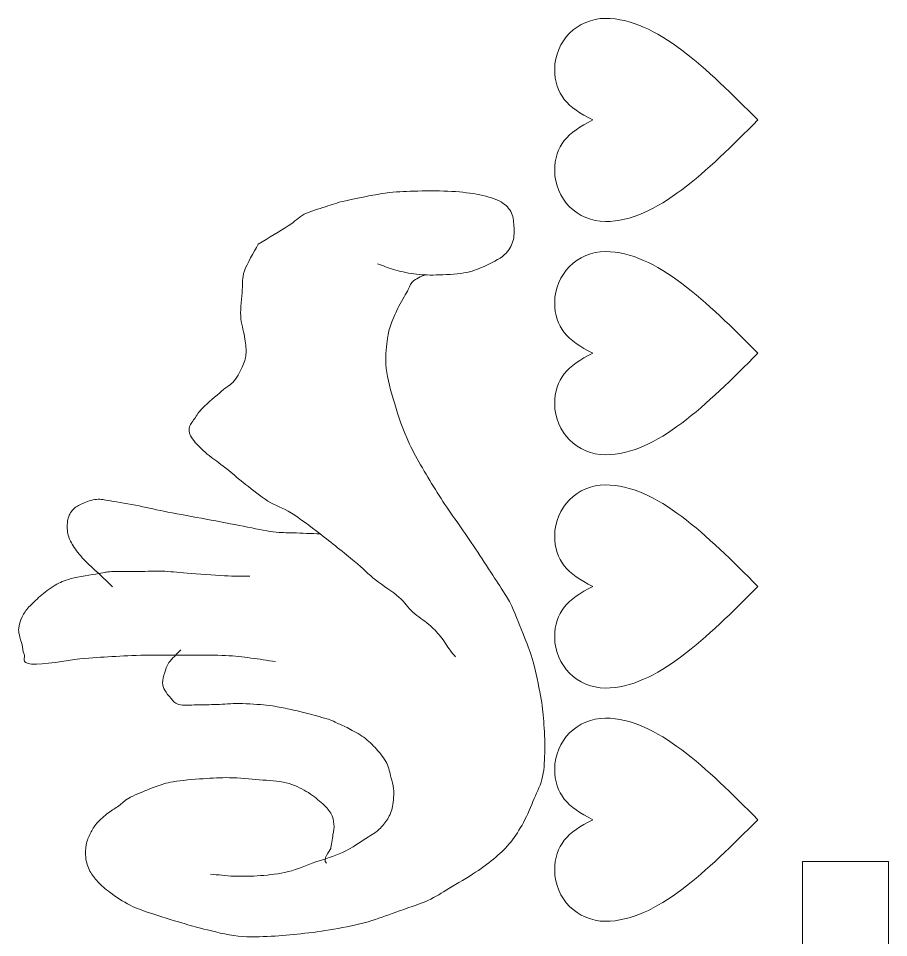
# Model space of a CAD drawing. Header units: millimetres. Extents: x -284 to 196, y -129 to 171.
# Drawn here: x -4.96 to 22.8, y 124.49 to 153.81 of the extents above; entities that cross this region are included whole.
import ezdxf

# ---------------------------------------------------------------- set-up
doc = ezdxf.new("R2010")
doc.units = ezdxf.units.MM
doc.header["$MEASUREMENT"] = 0
doc.layers.add('Camada 1', color=7, linetype='Continuous')

msp = doc.modelspace()

# ---------------------------------------------------------------- linework, layer by layer
at = {"layer": 'Camada 1', "color": 2, "lineweight": 9}
for points in [[(13.3602, 150.5724), (12.5499, 150.9775), (12.1448, 151.3826), (12.1448, 152.1931), (12.1448, 152.1931), (12.1448, 153.0876), (12.8708, 153.8136), (13.7653, 153.8136), (13.7653, 153.8136), (15.3859, 153.8136), (17.0066, 152.1931), (18.6271, 150.5724), (18.6271, 150.5724), (17.0066, 148.9518), (15.3859, 147.3313), (13.7653, 147.3313), (13.7653, 147.3313), (12.8708, 147.3313), (12.1448, 148.0573), (12.1448, 148.9518), (12.1448, 148.9518), (12.1448, 149.7622), (12.5499, 150.1673), (13.3602, 150.5724)], [(13.3602, 143.131), (12.5499, 143.5361), (12.1448, 143.9412), (12.1448, 144.7517), (12.1448, 144.7517), (12.1448, 145.6462), (12.8708, 146.3722), (13.7653, 146.3722), (13.7653, 146.3722), (15.3859, 146.3722), (17.0066, 144.7517), (18.6271, 143.131), (18.6271, 143.131), (17.0066, 141.5104), (15.3859, 139.8899), (13.7653, 139.8899), (13.7653, 139.8899), (12.8708, 139.8899), (12.1448, 140.6159), (12.1448, 141.5104), (12.1448, 141.5104), (12.1448, 142.3208), (12.5499, 142.7259), (13.3602, 143.131)], [(13.3602, 135.6896), (12.5499, 136.0947), (12.1448, 136.4998), (12.1448, 137.3103), (12.1448, 137.3103), (12.1448, 138.2048), (12.8708, 138.9308), (13.7653, 138.9308), (13.7653, 138.9308), (15.3859, 138.9308), (17.0066, 137.3103), (18.6271, 135.6896), (18.6271, 135.6896), (17.0066, 134.069), (15.3859, 132.4485), (13.7653, 132.4485), (13.7653, 132.4485), (12.8708, 132.4485), (12.1448, 133.1745), (12.1448, 134.069), (12.1448, 134.069), (12.1448, 134.8794), (12.5499, 135.2845), (13.3602, 135.6896)], [(13.3602, 128.2482), (12.5499, 128.6533), (12.1448, 129.0584), (12.1448, 129.8689), (12.1448, 129.8689), (12.1448, 130.7634), (12.8708, 131.4894), (13.7653, 131.4894), (13.7653, 131.4894), (15.3859, 131.4894), (17.0066, 129.8689), (18.6271, 128.2482), (18.6271, 128.2482), (17.0066, 126.6276), (15.3859, 125.0071), (13.7653, 125.0071), (13.7653, 125.0071), (12.8708, 125.0071), (12.1448, 125.7331), (12.1448, 126.6276), (12.1448, 126.6276), (12.1448, 127.438), (12.5499, 127.8431), (13.3602, 128.2482)]]:
    msp.add_open_spline(points, degree=3, knots=[0, 0, 0, 0, 0.1428571, 0.1428571, 0.1428571, 0.1428571, 0.2857143, 0.2857143, 0.2857143, 0.2857143, 0.4285714, 0.4285714, 0.4285714, 0.4285714, 0.5714286, 0.5714286, 0.5714286, 0.5714286, 0.7142857, 0.7142857, 0.7142857, 0.7142857, 1, 1, 1, 1], dxfattribs=at)
at = {"layer": 'Camada 1', "color": 250, "lineweight": 9}
for points, knots in [([(6.4961, 145.9825), (6.6659, 145.9234), (6.8123, 145.859), (7.0055, 145.805), (7.0055, 145.805), (7.1987, 145.7509), (7.4209, 145.6896), (7.6507, 145.6595), (7.6507, 145.6595), (7.8806, 145.6294), (8.0959, 145.6216), (8.3639, 145.6267), (8.3639, 145.6267), (8.632, 145.6319), (8.9857, 145.6439), (9.2469, 145.6905), (9.2469, 145.6905), (9.508, 145.7371), (9.675, 145.802), (9.8921, 145.8994), (9.8921, 145.8994), (10.1092, 145.9968), (10.3814, 146.1326), (10.5374, 146.2694), (10.5374, 146.2694), (10.6933, 146.4063), (10.7577, 146.5499), (10.809, 146.7042), (10.809, 146.7042), (10.8604, 146.8584), (10.8543, 147.0286), (10.843, 147.1874), (10.843, 147.1874), (10.8316, 147.3461), (10.8217, 147.5179), (10.7411, 147.6546), (10.7411, 147.6546), (10.6604, 147.7913), (10.5552, 147.8984), (10.3676, 147.9931), (10.3676, 147.9931), (10.1798, 148.0879), (9.9299, 148.1511), (9.6544, 148.2031), (9.6544, 148.2031), (9.3788, 148.255), (9.0733, 148.284), (8.7375, 148.3004), (8.7375, 148.3004), (8.4016, 148.3169), (7.9855, 148.3117), (7.6507, 148.3012), (7.6507, 148.3012), (7.316, 148.2907), (7.0985, 148.2886), (6.7339, 148.2375), (6.7339, 148.2375), (6.3691, 148.1864), (5.7954, 148.0693), (5.4773, 147.9968), (5.4773, 147.9968), (5.1592, 147.9243), (5.0529, 147.8764), (4.832, 147.804), (4.832, 147.804), (4.6112, 147.7316), (4.354, 147.6663), (4.1528, 147.5629), (4.1528, 147.5629), (3.9517, 147.4595), (3.8877, 147.3511), (3.6434, 147.1928), (3.6434, 147.1928), (3.3992, 147.0345), (3.0067, 146.807), (2.6882, 146.6141)], [0, 0, 0, 0, 0.05, 0.05, 0.05, 0.05, 0.1, 0.1, 0.1, 0.1, 0.15, 0.15, 0.15, 0.15, 0.2, 0.2, 0.2, 0.2, 0.25, 0.25, 0.25, 0.25, 0.3, 0.3, 0.3, 0.3, 0.35, 0.35, 0.35, 0.35, 0.4, 0.4, 0.4, 0.4, 0.45, 0.45, 0.45, 0.45, 0.5, 0.5, 0.5, 0.5, 0.55, 0.55, 0.55, 0.55, 0.6, 0.6, 0.6, 0.6, 0.65, 0.65, 0.65, 0.65, 0.7, 0.7, 0.7, 0.7, 0.75, 0.75, 0.75, 0.75, 0.8, 0.8, 0.8, 0.8, 0.85, 0.85, 0.85, 0.85, 0.9, 0.9, 0.9, 0.9, 1, 1, 1, 1]), ([(2.6882, 146.6141), (2.5408, 146.3293), (2.3294, 146.0015), (2.2443, 145.7561), (2.2443, 145.7561), (2.1592, 145.5108), (2.1987, 145.3868), (2.1795, 145.1482), (2.1795, 145.1482), (2.1602, 144.9096), (2.117, 144.5726), (2.1283, 144.3246), (2.1283, 144.3246), (2.1396, 144.0765), (2.2193, 143.8588), (2.2477, 143.6623), (2.2477, 143.6623), (2.276, 143.4657), (2.3074, 143.2994), (2.2989, 143.1454), (2.2989, 143.1454), (2.2904, 142.9915), (2.2592, 142.8914), (2.1965, 142.7417), (2.1965, 142.7417), (2.1339, 142.592), (2.0383, 142.3877), (1.9236, 142.2493), (1.9236, 142.2493), (1.8089, 142.1109), (1.6805, 142.0608), (1.5143, 141.9185), (1.5143, 141.9185), (1.3481, 141.7763), (1.0702, 141.5423), (0.9267, 141.3959), (0.9267, 141.3959), (0.7831, 141.2494), (0.7286, 141.1518), (0.6549, 141.0417), (0.6549, 141.0417), (0.5814, 140.9316), (0.4967, 140.8453), (0.4852, 140.7358), (0.4852, 140.7358), (0.4736, 140.6263), (0.4899, 140.5358), (0.587, 140.3974), (0.587, 140.3974), (0.6842, 140.259), (0.8981, 140.0592), (1.0625, 139.9138), (1.0625, 139.9138), (1.2269, 139.7685), (1.3682, 139.6881), (1.5719, 139.5268), (1.5719, 139.5268), (1.7756, 139.3656), (2.0474, 139.1319), (2.285, 138.9464), (2.285, 138.9464), (2.5228, 138.761), (2.7539, 138.5681), (2.9982, 138.4143), (2.9982, 138.4143), (3.2425, 138.2605), (3.4672, 138.2024), (3.7454, 138.0272), (3.7454, 138.0272), (4.0235, 137.8519), (4.3284, 137.6214), (4.6623, 137.366), (4.6623, 137.366), (4.9962, 137.1107), (5.4546, 136.7399), (5.749, 136.4954), (5.749, 136.4954), (6.0433, 136.2508), (6.1903, 136.0898), (6.4282, 135.8989), (6.4282, 135.8989), (6.666, 135.7079), (6.9766, 135.5232), (7.1753, 135.3506), (7.1753, 135.3506), (7.374, 135.1781), (7.4579, 135.0125), (7.6168, 134.867), (7.6168, 134.867), (7.7757, 134.7216), (7.9788, 134.6093), (8.1262, 134.4801), (8.1262, 134.4801), (8.2736, 134.3508), (8.3864, 134.2304), (8.4998, 134.0932), (8.4998, 134.0932), (8.613, 133.956), (8.7262, 133.7655), (8.8054, 133.658), (8.8054, 133.658), (8.8846, 133.5506), (8.9186, 133.5183), (8.9752, 133.4485)], [0, 0, 0, 0, 0.037037, 0.037037, 0.037037, 0.037037, 0.0740741, 0.0740741, 0.0740741, 0.0740741, 0.1111111, 0.1111111, 0.1111111, 0.1111111, 0.1481481, 0.1481481, 0.1481481, 0.1481481, 0.1851852, 0.1851852, 0.1851852, 0.1851852, 0.2222222, 0.2222222, 0.2222222, 0.2222222, 0.2592593, 0.2592593, 0.2592593, 0.2592593, 0.2962963, 0.2962963, 0.2962963, 0.2962963, 0.3333333, 0.3333333, 0.3333333, 0.3333333, 0.3703704, 0.3703704, 0.3703704, 0.3703704, 0.4074074, 0.4074074, 0.4074074, 0.4074074, 0.4444444, 0.4444444, 0.4444444, 0.4444444, 0.4814815, 0.4814815, 0.4814815, 0.4814815, 0.5185185, 0.5185185, 0.5185185, 0.5185185, 0.5555556, 0.5555556, 0.5555556, 0.5555556, 0.5925926, 0.5925926, 0.5925926, 0.5925926, 0.6296296, 0.6296296, 0.6296296, 0.6296296, 0.6666667, 0.6666667, 0.6666667, 0.6666667, 0.7037037, 0.7037037, 0.7037037, 0.7037037, 0.7407407, 0.7407407, 0.7407407, 0.7407407, 0.7777778, 0.7777778, 0.7777778, 0.7777778, 0.8148148, 0.8148148, 0.8148148, 0.8148148, 0.8518519, 0.8518519, 0.8518519, 0.8518519, 0.8888889, 0.8888889, 0.8888889, 0.8888889, 0.9259259, 0.9259259, 0.9259259, 0.9259259, 1, 1, 1, 1]), ([(4.866, 126.8633), (4.7063, 126.9652), (4.9906, 127.2579), (5.0019, 127.3304), (5.0019, 127.3304), (5.0132, 127.4028), (5.0528, 127.6364), (5.0698, 127.7652), (5.0698, 127.7652), (5.0868, 127.8941), (5.1151, 127.9875), (5.1038, 128.1035), (5.1038, 128.1035), (5.0924, 128.2194), (5.0704, 128.3414), (5.0019, 128.4579), (5.0019, 128.4579), (4.9333, 128.5745), (4.8268, 128.6806), (4.6962, 128.7964), (4.6962, 128.7964), (4.5657, 128.9123), (4.4093, 129.0454), (4.2208, 129.1512), (4.2208, 129.1512), (4.0323, 129.257), (3.8323, 129.3616), (3.5755, 129.4255), (3.5755, 129.4255), (3.3187, 129.4893), (3.0268, 129.4957), (2.7265, 129.5228), (2.7265, 129.5228), (2.4262, 129.5499), (2.0774, 129.5823), (1.7756, 129.5879), (1.7756, 129.5879), (1.4738, 129.5935), (1.2273, 129.5776), (0.9267, 129.5564), (0.9267, 129.5564), (0.6261, 129.5351), (0.2233, 129.5005), (-0.0242, 129.4604), (-0.0242, 129.4604), (-0.2718, 129.4203), (-0.4009, 129.3631), (-0.5416, 129.3184), (-0.5416, 129.3184), (-0.6823, 129.2738), (-0.7151, 129.2573), (-0.8658, 129.1935), (-0.8658, 129.1935), (-1.0164, 129.1297), (-1.2951, 129.0202), (-1.4456, 128.9355), (-1.4456, 128.9355), (-1.5961, 128.8507), (-1.6531, 128.7675), (-1.7611, 128.6894), (-1.7611, 128.6894), (-1.8692, 128.6115), (-1.9772, 128.5599), (-2.0938, 128.4676), (-2.0938, 128.4676), (-2.2104, 128.3753), (-2.3642, 128.2462), (-2.4598, 128.1368), (-2.4598, 128.1368), (-2.5553, 128.0274), (-2.6075, 127.9284), (-2.6644, 127.814), (-2.6644, 127.814), (-2.7214, 127.6995), (-2.7753, 127.5802), (-2.8009, 127.4507), (-2.8009, 127.4507), (-2.8264, 127.3211), (-2.8379, 127.1793), (-2.8179, 127.0388), (-2.8179, 127.0388), (-2.798, 126.8983), (-2.7471, 126.7405), (-2.6815, 126.6107), (-2.6815, 126.6107), (-2.6159, 126.4809), (-2.534, 126.3781), (-2.4257, 126.2633), (-2.4257, 126.2633), (-2.3173, 126.1484), (-2.2043, 126.0481), (-2.0334, 125.9238), (-2.0334, 125.9238), (-1.8625, 125.7997), (-1.6171, 125.6296), (-1.4024, 125.5196), (-1.4024, 125.5196), (-1.1875, 125.4096), (-1.0302, 125.3633), (-0.7541, 125.2688), (-0.7541, 125.2688), (-0.4781, 125.1743), (-0.0322, 125.0381), (0.2521, 124.953), (0.2521, 124.953), (0.5364, 124.868), (0.6517, 124.8294), (0.9514, 124.7587), (0.9514, 124.7587), (1.2511, 124.6881), (1.6816, 124.5689), (2.0474, 124.5298), (2.0474, 124.5298), (2.4131, 124.4907), (2.765, 124.5158), (3.1001, 124.529), (3.1001, 124.529), (3.4352, 124.5422), (3.7166, 124.5714), (4.051, 124.6088), (4.051, 124.6088), (4.3853, 124.6462), (4.7462, 124.6886), (5.1038, 124.753), (5.1038, 124.753), (5.4613, 124.8173), (5.8607, 124.9024), (6.1905, 124.9938), (6.1905, 124.9938), (6.5203, 125.0852), (6.7565, 125.1867), (7.0734, 125.2992), (7.0734, 125.2992), (7.3904, 125.4117), (7.8075, 125.5422), (8.0922, 125.6689), (8.0922, 125.6689), (8.3769, 125.7956), (8.5168, 125.9048), (8.7714, 126.055), (8.7714, 126.055), (9.0261, 126.2051), (9.3712, 126.4033), (9.6204, 126.5698), (9.6204, 126.5698), (9.8697, 126.7362), (10.0786, 126.8913), (10.2656, 127.0525), (10.2656, 127.0525), (10.4528, 127.2138), (10.5936, 127.3499), (10.7411, 127.5355), (10.7411, 127.5355), (10.8886, 127.721), (11.024, 127.9324), (11.1486, 128.1634), (11.1486, 128.1634), (11.2732, 128.3943), (11.3863, 128.6759), (11.4882, 128.9202), (11.4882, 128.9202), (11.5901, 129.1644), (11.7032, 129.3677), (11.7599, 129.6287), (11.7599, 129.6287), (11.8166, 129.8898), (11.8222, 130.1897), (11.8278, 130.4824), (11.8278, 130.4824), (11.8335, 130.7751), (11.8165, 131.0972), (11.7939, 131.3845), (11.7939, 131.3845), (11.7712, 131.6719), (11.7486, 131.8892), (11.692, 132.2061), (11.692, 132.2061), (11.6354, 132.523), (11.5392, 132.9766), (11.4542, 133.2855), (11.4542, 133.2855), (11.3693, 133.5944), (11.2958, 133.7635), (11.1826, 134.0589), (11.1826, 134.0589), (11.0694, 134.3543), (10.8996, 134.7946), (10.775, 135.058), (10.775, 135.058), (10.6505, 135.3213), (10.6619, 135.2836), (10.4355, 135.6381), (10.4355, 135.6381), (10.209, 135.9927), (9.7563, 136.6776), (9.4167, 137.1852), (9.4167, 137.1852), (9.077, 137.6929), (8.7148, 138.1763), (8.3978, 138.6841), (8.3978, 138.6841), (8.0809, 139.1918), (7.7415, 139.758), (7.5149, 140.2311), (7.5149, 140.2311), (7.2883, 140.7043), (7.164, 141.1172), (7.0395, 141.5201), (7.0395, 141.5201), (6.915, 141.9231), (6.8074, 142.3143), (6.7678, 142.6479), (6.7678, 142.6479), (6.7282, 142.9815), (6.7791, 143.2921), (6.8018, 143.5178), (6.8018, 143.5178), (6.8244, 143.7434), (6.847, 143.8263), (6.9036, 144.0009), (6.9036, 144.0009), (6.9602, 144.1756), (7.0508, 144.3793), (7.1413, 144.5645), (7.1413, 144.5645), (7.2319, 144.7497), (7.3678, 144.9697), (7.447, 145.112), (7.447, 145.112), (7.5262, 145.2542), (7.5212, 145.3273), (7.6168, 145.4179), (7.6168, 145.4179), (7.7123, 145.5085), (7.8771, 145.568), (8.0073, 145.6431)], [0, 0, 0, 0, 0.0166667, 0.0166667, 0.0166667, 0.0166667, 0.0333333, 0.0333333, 0.0333333, 0.0333333, 0.05, 0.05, 0.05, 0.05, 0.0666667, 0.0666667, 0.0666667, 0.0666667, 0.0833333, 0.0833333, 0.0833333, 0.0833333, 0.1, 0.1, 0.1, 0.1, 0.1166667, 0.1166667, 0.1166667, 0.1166667, 0.1333333, 0.1333333, 0.1333333, 0.1333333, 0.15, 0.15, 0.15, 0.15, 0.1666667, 0.1666667, 0.1666667, 0.1666667, 0.1833333, 0.1833333, 0.1833333, 0.1833333, 0.2, 0.2, 0.2, 0.2, 0.2166667, 0.2166667, 0.2166667, 0.2166667, 0.2333333, 0.2333333, 0.2333333, 0.2333333, 0.25, 0.25, 0.25, 0.25, 0.2666667, 0.2666667, 0.2666667, 0.2666667, 0.2833333, 0.2833333, 0.2833333, 0.2833333, 0.3, 0.3, 0.3, 0.3, 0.3166667, 0.3166667, 0.3166667, 0.3166667, 0.3333333, 0.3333333, 0.3333333, 0.3333333, 0.35, 0.35, 0.35, 0.35, 0.3666667, 0.3666667, 0.3666667, 0.3666667, 0.3833333, 0.3833333, 0.3833333, 0.3833333, 0.4, 0.4, 0.4, 0.4, 0.4166667, 0.4166667, 0.4166667, 0.4166667, 0.4333333, 0.4333333, 0.4333333, 0.4333333, 0.45, 0.45, 0.45, 0.45, 0.4666667, 0.4666667, 0.4666667, 0.4666667, 0.4833333, 0.4833333, 0.4833333, 0.4833333, 0.5, 0.5, 0.5, 0.5, 0.5166667, 0.5166667, 0.5166667, 0.5166667, 0.5333333, 0.5333333, 0.5333333, 0.5333333, 0.55, 0.55, 0.55, 0.55, 0.5666667, 0.5666667, 0.5666667, 0.5666667, 0.5833333, 0.5833333, 0.5833333, 0.5833333, 0.6, 0.6, 0.6, 0.6, 0.6166667, 0.6166667, 0.6166667, 0.6166667, 0.6333333, 0.6333333, 0.6333333, 0.6333333, 0.65, 0.65, 0.65, 0.65, 0.6666667, 0.6666667, 0.6666667, 0.6666667, 0.6833333, 0.6833333, 0.6833333, 0.6833333, 0.7, 0.7, 0.7, 0.7, 0.7166667, 0.7166667, 0.7166667, 0.7166667, 0.7333333, 0.7333333, 0.7333333, 0.7333333, 0.75, 0.75, 0.75, 0.75, 0.7666667, 0.7666667, 0.7666667, 0.7666667, 0.7833333, 0.7833333, 0.7833333, 0.7833333, 0.8, 0.8, 0.8, 0.8, 0.8166667, 0.8166667, 0.8166667, 0.8166667, 0.8333333, 0.8333333, 0.8333333, 0.8333333, 0.85, 0.85, 0.85, 0.85, 0.8666667, 0.8666667, 0.8666667, 0.8666667, 0.8833333, 0.8833333, 0.8833333, 0.8833333, 0.9, 0.9, 0.9, 0.9, 0.9166667, 0.9166667, 0.9166667, 0.9166667, 0.9333333, 0.9333333, 0.9333333, 0.9333333, 0.95, 0.95, 0.95, 0.95, 0.9666667, 0.9666667, 0.9666667, 0.9666667, 1, 1, 1, 1]), ([(-1.96, 135.6796), (-2.1071, 135.8194), (-2.2486, 135.9537), (-2.4015, 136.0988), (-2.4015, 136.0988), (-2.5543, 136.2439), (-2.7409, 136.4022), (-2.8768, 136.5502), (-2.8768, 136.5502), (-3.0128, 136.6981), (-3.1314, 136.848), (-3.2165, 136.9853), (-3.2165, 136.9853), (-3.3016, 137.1227), (-3.3579, 137.2318), (-3.3862, 137.3721), (-3.3862, 137.3721), (-3.4147, 137.5124), (-3.4148, 137.6934), (-3.3862, 137.8231), (-3.3862, 137.8231), (-3.3578, 137.9529), (-3.2973, 138.0576), (-3.2165, 138.1452), (-3.2165, 138.1452), (-3.1357, 138.2327), (-3.0376, 138.2837), (-2.9109, 138.3382), (-2.9109, 138.3382), (-2.784, 138.3928), (-2.6283, 138.4524), (-2.4694, 138.4667), (-2.4694, 138.4667), (-2.3104, 138.4811), (-2.2545, 138.4532), (-2.0279, 138.4181), (-2.0279, 138.4181), (-1.8012, 138.383), (-1.4167, 138.3156), (-1.111, 138.2563), (-1.111, 138.2563), (-0.8052, 138.197), (-0.5506, 138.1324), (-0.194, 138.0623), (-0.194, 138.0623), (0.1626, 137.9923), (0.6266, 137.9114), (1.0285, 137.8359), (1.0285, 137.8359), (1.4304, 137.7604), (1.8605, 137.6769), (2.2171, 137.6095), (2.2171, 137.6095), (2.5737, 137.5421), (2.8998, 137.467), (3.168, 137.4316), (3.168, 137.4316), (3.4363, 137.3962), (3.5642, 137.4098), (3.8133, 137.3989), (3.8133, 137.3989), (4.0623, 137.388), (4.3793, 137.377), (4.6623, 137.366)], [0, 0, 0, 0, 0.0588235, 0.0588235, 0.0588235, 0.0588235, 0.1176471, 0.1176471, 0.1176471, 0.1176471, 0.1764706, 0.1764706, 0.1764706, 0.1764706, 0.2352941, 0.2352941, 0.2352941, 0.2352941, 0.2941176, 0.2941176, 0.2941176, 0.2941176, 0.3529412, 0.3529412, 0.3529412, 0.3529412, 0.4117647, 0.4117647, 0.4117647, 0.4117647, 0.4705882, 0.4705882, 0.4705882, 0.4705882, 0.5294118, 0.5294118, 0.5294118, 0.5294118, 0.5882353, 0.5882353, 0.5882353, 0.5882353, 0.6470588, 0.6470588, 0.6470588, 0.6470588, 0.7058824, 0.7058824, 0.7058824, 0.7058824, 0.7647059, 0.7647059, 0.7647059, 0.7647059, 0.8235294, 0.8235294, 0.8235294, 0.8235294, 0.8823529, 0.8823529, 0.8823529, 0.8823529, 1, 1, 1, 1]), ([(2.4209, 136.0146), (2.1492, 136.0202), (1.9402, 136.015), (1.6059, 136.0314), (1.6059, 136.0314), (1.2715, 136.0477), (0.7512, 136.0884), (0.4173, 136.1128), (0.4173, 136.1128), (0.0833, 136.1372), (-0.119, 136.1695), (-0.3978, 136.1778), (-0.3978, 136.1778), (-0.6766, 136.1861), (-0.9807, 136.1648), (-1.2468, 136.1623), (-1.2468, 136.1623), (-1.5128, 136.1599), (-1.7991, 136.1736), (-1.9939, 136.1629), (-1.9939, 136.1629), (-2.1887, 136.1522), (-2.1863, 136.1362), (-2.4015, 136.0988), (-2.4015, 136.0988), (-2.6165, 136.0614), (-3.049, 136.0008), (-3.2844, 135.9384), (-3.2844, 135.9384), (-3.5198, 135.8759), (-3.628, 135.8242), (-3.7938, 135.7294), (-3.7938, 135.7294), (-3.9595, 135.6346), (-4.1304, 135.4912), (-4.2692, 135.3754), (-4.2692, 135.3754), (-4.408, 135.2595), (-4.5293, 135.1442), (-4.6259, 135.0348), (-4.6259, 135.0348), (-4.7225, 134.9254), (-4.7935, 134.8336), (-4.8477, 134.7201), (-4.8477, 134.7201), (-4.9018, 134.6066), (-4.9357, 134.4526), (-4.9499, 134.3568), (-4.9499, 134.3568), (-4.9642, 134.2609), (-4.9501, 134.2357), (-4.9329, 134.1468), (-4.9329, 134.1468), (-4.9159, 134.0579), (-4.8732, 133.926), (-4.8477, 133.8237), (-4.8477, 133.8237), (-4.8221, 133.7214), (-4.8309, 133.6359), (-4.7794, 133.5329), (-4.7794, 133.5329), (-4.728, 133.4299), (-4.9173, 133.2426), (-4.5406, 133.2097), (-4.5406, 133.2097), (-4.1639, 133.1769), (-3.4322, 133.3381), (-3.0055, 133.3782), (-3.0055, 133.3782), (-2.5789, 133.4183), (-2.3319, 133.4301), (-1.9822, 133.4501), (-1.9822, 133.4501), (-1.6325, 133.47), (-1.3345, 133.49), (-0.9077, 133.4977), (-0.9077, 133.4977), (-0.4809, 133.5055), (0.1516, 133.4985), (0.5762, 133.4966), (0.5762, 133.4966), (1.0008, 133.4947), (1.3255, 133.5015), (1.6398, 133.4862), (1.6398, 133.4862), (1.9541, 133.4709), (2.1886, 133.4375), (2.4548, 133.4051), (2.4548, 133.4051), (2.7211, 133.3726), (2.9756, 133.3295), (3.236, 133.2917)], [0, 0, 0, 0, 0.0416667, 0.0416667, 0.0416667, 0.0416667, 0.0833333, 0.0833333, 0.0833333, 0.0833333, 0.125, 0.125, 0.125, 0.125, 0.1666667, 0.1666667, 0.1666667, 0.1666667, 0.2083333, 0.2083333, 0.2083333, 0.2083333, 0.25, 0.25, 0.25, 0.25, 0.2916667, 0.2916667, 0.2916667, 0.2916667, 0.3333333, 0.3333333, 0.3333333, 0.3333333, 0.375, 0.375, 0.375, 0.375, 0.4166667, 0.4166667, 0.4166667, 0.4166667, 0.4583333, 0.4583333, 0.4583333, 0.4583333, 0.5, 0.5, 0.5, 0.5, 0.5416667, 0.5416667, 0.5416667, 0.5416667, 0.5833333, 0.5833333, 0.5833333, 0.5833333, 0.625, 0.625, 0.625, 0.625, 0.6666667, 0.6666667, 0.6666667, 0.6666667, 0.7083333, 0.7083333, 0.7083333, 0.7083333, 0.75, 0.75, 0.75, 0.75, 0.7916667, 0.7916667, 0.7916667, 0.7916667, 0.8333333, 0.8333333, 0.8333333, 0.8333333, 0.875, 0.875, 0.875, 0.875, 0.9166667, 0.9166667, 0.9166667, 0.9166667, 1, 1, 1, 1]), ([(0.2135, 133.6645), (0.0889, 133.5304), (-0.0747, 133.3835), (-0.1601, 133.2621), (-0.1601, 133.2621), (-0.2454, 133.1406), (-0.2619, 133.0475), (-0.2959, 132.94), (-0.2959, 132.94), (-0.3298, 132.8325), (-0.3638, 132.7125), (-0.3638, 132.6179), (-0.3638, 132.6179), (-0.3638, 132.5233), (-0.3414, 132.46), (-0.2959, 132.3762), (-0.2959, 132.3762), (-0.2504, 132.2924), (-0.166, 132.1938), (-0.0922, 132.1183), (-0.0922, 132.1183), (-0.0184, 132.0429), (-0.0082, 131.9645), (0.1456, 131.9249), (0.1456, 131.9249), (0.2994, 131.8852), (0.5188, 131.9085), (0.7229, 131.9083), (0.7229, 131.9083), (0.927, 131.9082), (1.1417, 131.916), (1.3682, 131.9239), (1.3682, 131.9239), (1.5945, 131.9318), (1.8181, 131.9589), (2.0813, 131.9556), (2.0813, 131.9556), (2.3445, 131.9523), (2.7348, 131.9214), (2.9379, 131.904), (2.9379, 131.904), (3.1409, 131.8865), (3.1495, 131.8776), (3.2961, 131.8512), (3.2961, 131.8512), (3.4426, 131.8248), (3.647, 131.7843), (3.8163, 131.7458), (3.8163, 131.7458), (3.9856, 131.7073), (4.1248, 131.6696), (4.3109, 131.6203), (4.3109, 131.6203), (4.4971, 131.571), (4.7835, 131.499), (4.9335, 131.4502), (4.9335, 131.4502), (5.0836, 131.4014), (5.0998, 131.3774), (5.2064, 131.3289), (5.2064, 131.3289), (5.3131, 131.2803), (5.4327, 131.2346), (5.5736, 131.159), (5.5736, 131.159), (5.7146, 131.0835), (5.9026, 130.987), (6.0512, 130.876), (6.0512, 130.876), (6.1998, 130.765), (6.338, 130.6339), (6.4605, 130.4962), (6.4605, 130.4962), (6.583, 130.3585), (6.7076, 130.2019), (6.7846, 130.0518), (6.7846, 130.0518), (6.8617, 129.9017), (6.8842, 129.7368), (6.9211, 129.5995), (6.9211, 129.5995), (6.958, 129.4622), (6.9978, 129.383), (7.0063, 129.2279), (7.0063, 129.2279), (7.0148, 129.0728), (7.0036, 128.83), (6.9722, 128.6707), (6.9722, 128.6707), (6.9409, 128.5115), (6.8901, 128.3968), (6.8187, 128.2752), (6.8187, 128.2752), (6.7473, 128.1535), (6.6487, 128.0403), (6.5458, 127.9443), (6.5458, 127.9443), (6.4429, 127.8483), (6.3999, 127.8262), (6.2047, 127.7023), (6.2047, 127.7023), (6.0095, 127.5784), (5.6585, 127.3362), (5.3754, 127.2012), (5.3754, 127.2012), (5.0923, 127.0663), (4.809, 127.0015), (4.5203, 126.8997), (4.5203, 126.8997), (4.2317, 126.7979), (3.941, 126.6644), (3.6434, 126.5904), (3.6434, 126.5904), (3.3459, 126.5165), (3.0515, 126.4863), (2.7605, 126.4622), (2.7605, 126.4622), (2.4695, 126.4381), (2.179, 126.4384), (1.9115, 126.4467), (1.9115, 126.4467), (1.644, 126.4551), (1.4134, 126.4901), (1.1644, 126.5117)], [0, 0, 0, 0, 0.03125, 0.03125, 0.03125, 0.03125, 0.0625, 0.0625, 0.0625, 0.0625, 0.09375, 0.09375, 0.09375, 0.09375, 0.125, 0.125, 0.125, 0.125, 0.15625, 0.15625, 0.15625, 0.15625, 0.1875, 0.1875, 0.1875, 0.1875, 0.21875, 0.21875, 0.21875, 0.21875, 0.25, 0.25, 0.25, 0.25, 0.28125, 0.28125, 0.28125, 0.28125, 0.3125, 0.3125, 0.3125, 0.3125, 0.34375, 0.34375, 0.34375, 0.34375, 0.375, 0.375, 0.375, 0.375, 0.40625, 0.40625, 0.40625, 0.40625, 0.4375, 0.4375, 0.4375, 0.4375, 0.46875, 0.46875, 0.46875, 0.46875, 0.5, 0.5, 0.5, 0.5, 0.53125, 0.53125, 0.53125, 0.53125, 0.5625, 0.5625, 0.5625, 0.5625, 0.59375, 0.59375, 0.59375, 0.59375, 0.625, 0.625, 0.625, 0.625, 0.65625, 0.65625, 0.65625, 0.65625, 0.6875, 0.6875, 0.6875, 0.6875, 0.71875, 0.71875, 0.71875, 0.71875, 0.75, 0.75, 0.75, 0.75, 0.78125, 0.78125, 0.78125, 0.78125, 0.8125, 0.8125, 0.8125, 0.8125, 0.84375, 0.84375, 0.84375, 0.84375, 0.875, 0.875, 0.875, 0.875, 0.90625, 0.90625, 0.90625, 0.90625, 0.9375, 0.9375, 0.9375, 0.9375, 1, 1, 1, 1])]:
    msp.add_open_spline(points, degree=3, knots=knots, dxfattribs=at)
at = {"layer": 'Camada 1', "color": 240, "lineweight": 9}
msp.add_open_spline([(22.796, 122.2727), (22.796, 122.2727), (22.796, 126.9131), (22.796, 126.9131), (22.796, 126.9131), (22.796, 126.9131), (20.046, 126.9131), (20.046, 126.9131), (20.046, 126.9131), (20.046, 126.9131), (20.046, 122.2727), (20.046, 122.2727), (20.046, 122.2727), (20.046, 122.2727), (22.796, 122.2727), (22.796, 122.2727), (22.796, 122.2727), (22.796, 122.2727), (22.796, 122.2727), (22.796, 122.2727)], degree=3, knots=[0, 0, 0, 0, 0.1666667, 0.1666667, 0.1666667, 0.1666667, 0.3333333, 0.3333333, 0.3333333, 0.3333333, 0.5, 0.5, 0.5, 0.5, 0.6666667, 0.6666667, 0.6666667, 0.6666667, 1, 1, 1, 1], dxfattribs=at)

doc.saveas('drawing.dxf')
